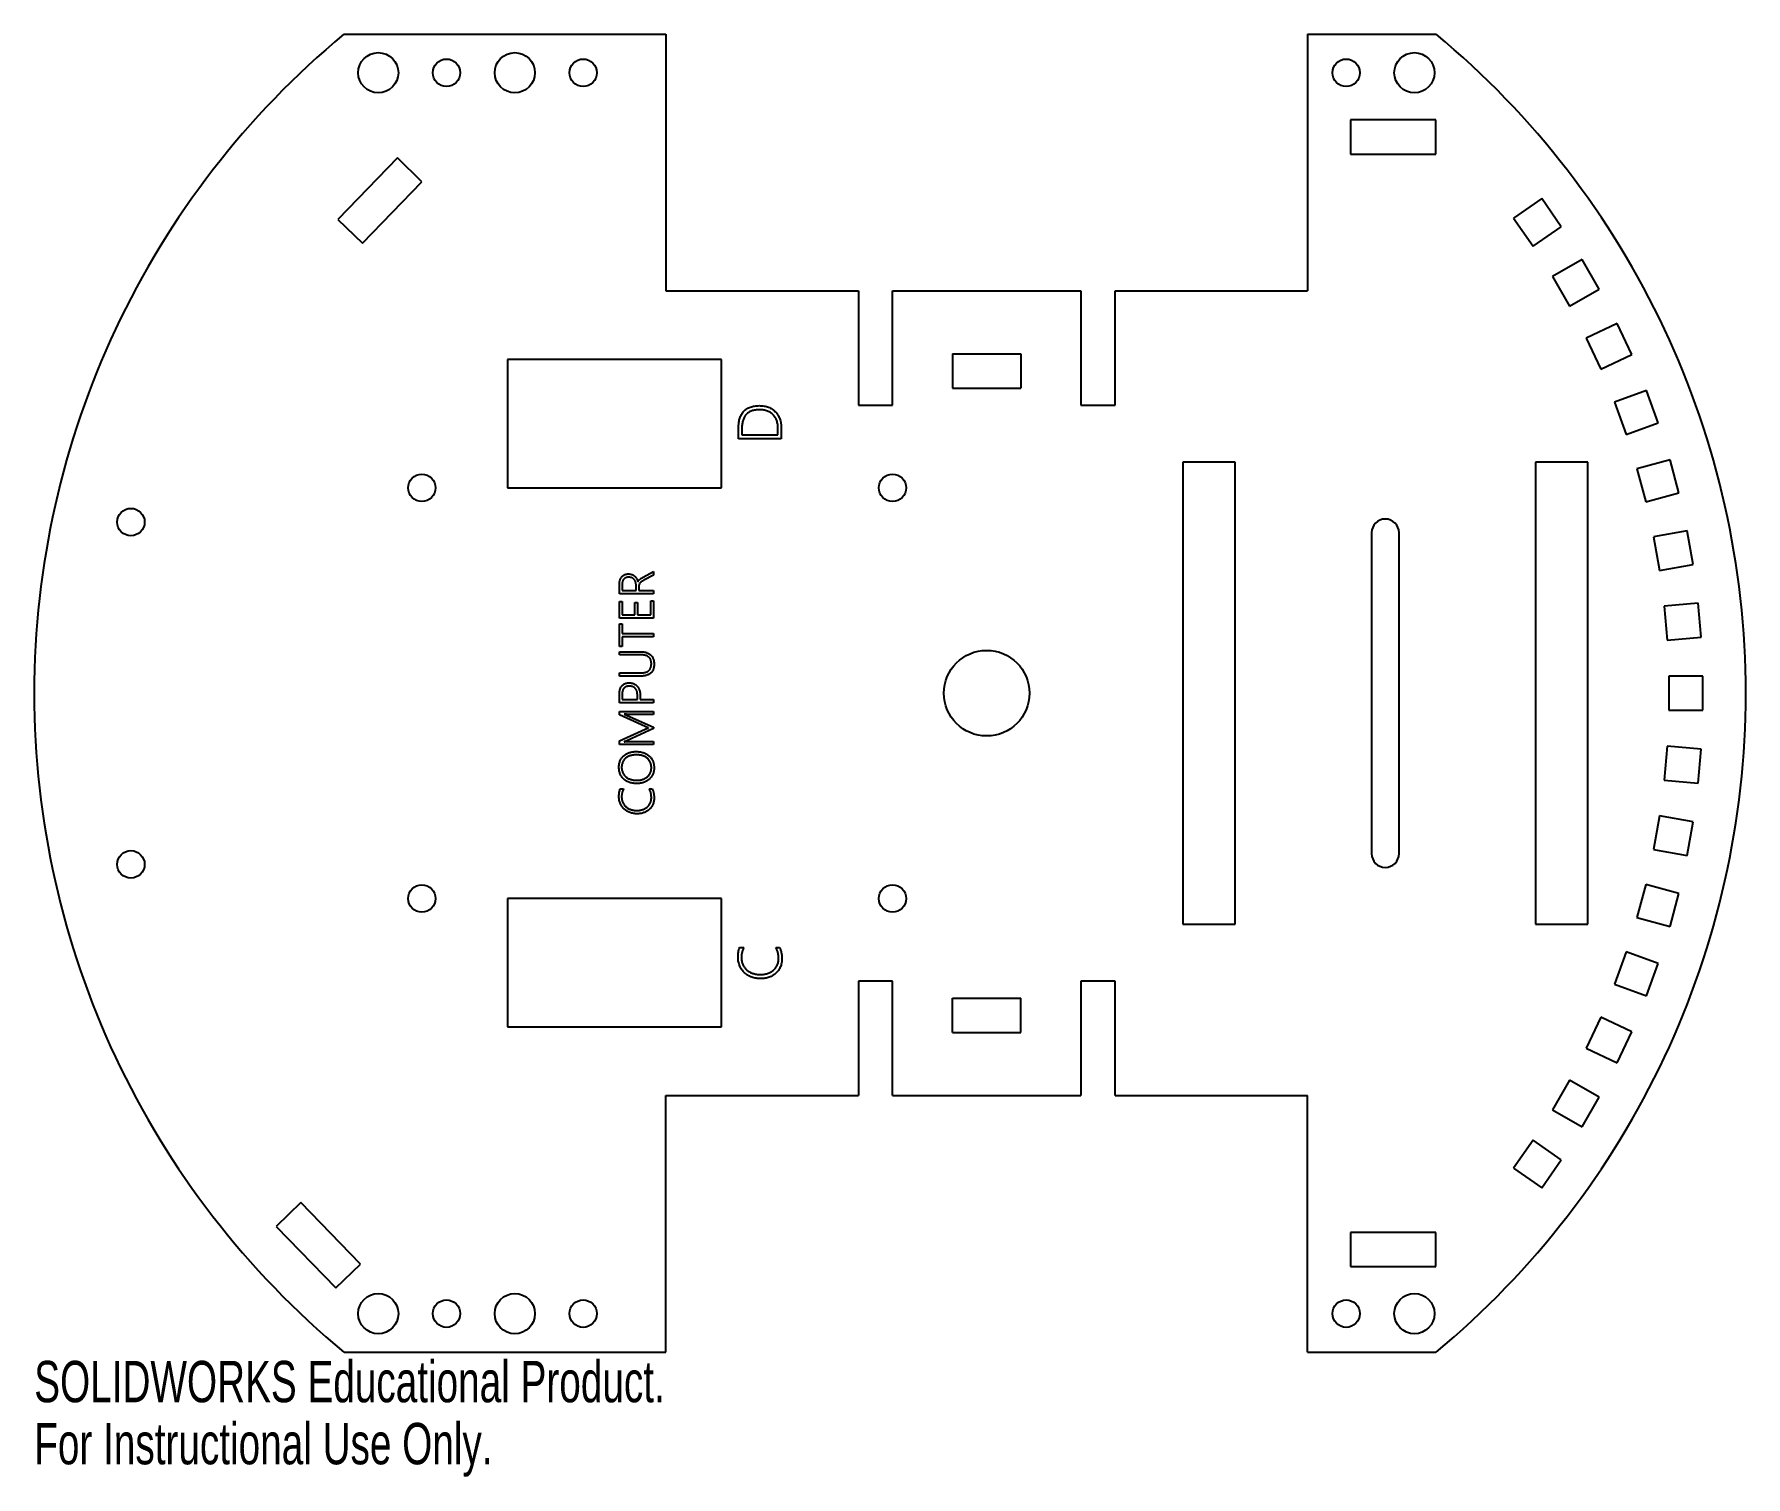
# Model space of a CAD drawing. Header units: millimetres. Extents: x -100 to 100, y -92 to 77.
import ezdxf

# ---------------------------------------------------------------- set-up
doc = ezdxf.new("R2010")
doc.units = ezdxf.units.MM
doc.styles.add('SLDTEXTSTYLE0', font='TXT', dxfattribs={"width": 0.7})

msp = doc.modelspace()

# ---------------------------------------------------------------- linework, layer by layer
at = {"color": 7, "linetype": 'Continuous', "lineweight": 25}
for p, q in [((-63.8, 77), (-26.2, 77)), ((-26.2, 77), (-26.2, 47)), ((48.8, 77), (48.8, 47)), ((48.8, 77), (63.8, 77)), ((63.8, 67), (53.8, 67)), ((53.8, 67), (53.8, 63)), ((63.8, 63), (63.8, 67)), ((-57.56, 62.54), (-64.51, 55.35)), ((-54.69, 59.76), (-57.56, 62.54)), ((53.8, 63), (63.8, 63)), ((-61.63, 52.57), (-54.69, 59.76)), ((76.15, 57.79), (72.87, 55.49)), ((78.44, 54.51), (76.15, 57.79)), ((-64.51, 55.35), (-61.63, 52.57)), ((72.87, 55.49), (75.17, 52.22)), ((75.17, 52.22), (78.44, 54.51)), ((80.88, 50.68), (77.42, 48.68)), ((82.88, 47.22), (80.88, 50.68)), ((77.42, 48.68), (79.42, 45.22)), ((-26.2, 47), (-3.7, 47)), ((-3.7, 47), (-3.7, 33.64)), ((0.3, 33.64), (0.3, 47)), ((0.3, 47), (22.3, 47)), ((22.3, 47), (22.3, 33.64)), ((26.3, 33.64), (26.3, 47)), ((26.3, 47), (48.8, 47)), ((79.42, 45.22), (82.88, 47.22)), ((84.98, 43.19), (81.36, 41.49)), ((86.67, 39.56), (84.98, 43.19)), ((81.36, 41.49), (83.05, 37.87)), ((-19.7, 39), (-44.7, 39)), ((-44.7, 39), (-44.7, 24)), ((-19.7, 24), (-19.7, 39)), ((7.3, 39.65), (15.3, 39.65)), ((7.3, 39.65), (7.3, 35.65)), ((15.3, 39.65), (15.3, 35.65)), ((83.05, 37.87), (86.67, 39.56)), ((7.3, 35.65), (15.3, 35.65)), ((88.41, 35.36), (84.65, 33.99)), ((89.78, 31.6), (88.41, 35.36)), ((-3.7, 33.64), (0.3, 33.64)), ((22.3, 33.64), (26.3, 33.64)), ((84.65, 33.99), (86.02, 30.23)), ((-17.7, 29.71), (-17.7, 31.02)), ((-17.3, 30.99), (-17.3, 30.17)), ((-17.3, 30.17), (-13.09, 30.17)), ((-13.09, 30.17), (-13.09, 30.94)), ((-12.7, 30.96), (-12.7, 29.71)), ((86.02, 30.23), (89.78, 31.6)), ((-12.7, 29.71), (-17.7, 29.71)), ((40.33, 27), (34.23, 27)), ((34.23, 27), (34.23, -27)), ((40.33, -27), (40.33, 27)), ((81.53, 27), (75.43, 27)), ((75.43, 27), (75.43, -27)), ((81.53, -27), (81.53, 27)), ((91.15, 27.27), (87.28, 26.23)), ((87.28, 26.23), (88.32, 22.37)), ((92.18, 23.41), (91.15, 27.27)), ((-44.7, 24), (-19.7, 24)), ((88.32, 22.37), (92.18, 23.41)), ((56.28, 18.75), (56.28, -18.75)), ((59.48, -18.75), (59.48, 18.75)), ((93.17, 18.97), (89.23, 18.27)), ((89.23, 18.27), (89.92, 14.34)), ((93.86, 15.03), (93.17, 18.97)), ((-28.85, 13.55), (-27.62, 14.22)), ((-27.62, 14.22), (-27.62, 13.79)), ((89.92, 14.34), (93.86, 15.03)), ((-31.62, 11.62), (-31.62, 12.77)), ((-31.3, 12.68), (-31.3, 11.99)), ((-29.67, 11.99), (-29.67, 12.65)), ((-29.47, 13.03), (-29.46, 13.03)), ((-29.36, 12.43), (-29.36, 11.99)), ((-27.62, 13.79), (-28.76, 13.19)), ((-27.62, 11.62), (-31.62, 11.62)), ((-31.62, 10.72), (-31.3, 10.72)), ((-31.62, 8.78), (-31.62, 10.72)), ((-31.3, 11.99), (-29.67, 11.99)), ((-31.3, 10.72), (-31.3, 9.15)), ((-29.83, 10.6), (-29.51, 10.6)), ((-29.83, 9.15), (-29.83, 10.6)), ((-29.51, 10.6), (-29.51, 9.15)), ((-29.36, 11.99), (-27.62, 11.99)), ((-27.94, 9.15), (-27.94, 10.81)), ((-27.94, 10.81), (-27.62, 10.81)), ((-27.62, 11.99), (-27.62, 11.62)), ((-27.62, 10.81), (-27.62, 8.78)), ((94.45, 10.52), (90.47, 10.18)), ((90.47, 10.18), (90.82, 6.19)), ((94.8, 6.54), (94.45, 10.52)), ((-27.62, 8.78), (-31.62, 8.78)), ((-31.62, 5.45), (-31.62, 8.12)), ((-31.62, 8.12), (-31.3, 8.12)), ((-31.3, 9.15), (-29.83, 9.15)), ((-31.3, 8.12), (-31.3, 6.97)), ((-29.51, 9.15), (-27.94, 9.15)), ((-31.3, 6.97), (-27.62, 6.97)), ((-31.3, 6.6), (-31.3, 5.45)), ((-27.62, 6.6), (-31.3, 6.6)), ((-27.62, 6.97), (-27.62, 6.6)), ((90.82, 6.19), (94.8, 6.54)), ((-31.3, 5.45), (-31.62, 5.45)), ((-31.62, 4.85), (-29.24, 4.85)), ((-31.62, 4.49), (-31.62, 4.85)), ((-29.16, 4.49), (-31.62, 4.49)), ((-31.62, 2.36), (-29.2, 2.36)), ((-31.62, 1.99), (-31.62, 2.36)), ((-29.18, 1.99), (-31.62, 1.99)), ((95, 2), (91, 2)), ((91, 2), (91, -2)), ((95, -2), (95, 2)), ((-31.62, -1.12), (-31.62, -0.09)), ((-27.62, -1.12), (-31.62, -1.12)), ((-31.3, -0.15), (-31.3, -0.75)), ((-31.3, -0.75), (-29.51, -0.75)), ((-29.51, -0.75), (-29.51, -0.22)), ((-29.2, -0.2), (-29.2, -0.75)), ((-29.2, -0.75), (-27.62, -0.75)), ((-27.62, -0.75), (-27.62, -1.12)), ((91, -2), (95, -2)), ((-31.62, -2.54), (-31.62, -2.12)), ((-31.62, -2.12), (-27.62, -2.12)), ((-28.61, -3.9), (-31.62, -2.54)), ((-31.07, -2.45), (-31.07, -2.47)), ((-30.7, -2.6), (-27.62, -3.98)), ((-27.62, -2.49), (-30.38, -2.49)), ((-27.62, -2.12), (-27.62, -2.49)), ((-27.62, -3.98), (-27.62, -4.14)), ((-31.62, -5.57), (-28.61, -4.22)), ((-31.62, -6.01), (-31.62, -5.57)), ((-31.07, -5.66), (-31.07, -5.67)), ((-27.62, -4.14), (-30.68, -5.53)), ((-30.41, -5.65), (-27.62, -5.65)), ((-28.21, -4.07), (-28.21, -4.05)), ((-27.62, -5.65), (-27.62, -6.01)), ((-27.62, -6.01), (-31.62, -6.01)), ((90.82, -6.19), (90.47, -10.18)), ((94.8, -6.54), (90.82, -6.19)), ((94.45, -10.52), (94.8, -6.54)), ((-31.52, -11.18), (-31.13, -11.18)), ((-28.14, -11.18), (-27.78, -11.18)), ((90.47, -10.18), (94.45, -10.52)), ((89.92, -14.34), (89.23, -18.27)), ((93.86, -15.03), (89.92, -14.34)), ((93.17, -18.97), (93.86, -15.03)), ((89.23, -18.27), (93.17, -18.97)), ((-19.7, -24), (-44.7, -24)), ((-44.7, -24), (-44.7, -39)), ((-19.7, -39), (-19.7, -24)), ((88.32, -22.37), (87.28, -26.23)), ((92.18, -23.41), (88.32, -22.37)), ((91.15, -27.27), (92.18, -23.41)), ((34.23, -27), (40.33, -27)), ((75.43, -27), (81.53, -27)), ((87.28, -26.23), (91.15, -27.27)), ((-17.57, -29.71), (-17.08, -29.71)), ((-13.35, -29.71), (-12.9, -29.71)), ((86.02, -30.23), (84.65, -33.99)), ((89.78, -31.6), (86.02, -30.23)), ((88.41, -35.36), (89.78, -31.6)), ((0.3, -33.64), (-3.7, -33.64)), ((-3.7, -33.64), (-3.7, -47)), ((0.3, -47), (0.3, -33.64)), ((26.3, -33.64), (22.3, -33.64)), ((22.3, -33.64), (22.3, -47)), ((26.3, -47), (26.3, -33.64)), ((84.65, -33.99), (88.41, -35.36)), ((7.3, -35.65), (15.3, -35.65)), ((7.3, -39.65), (7.3, -35.65)), ((15.3, -39.65), (15.3, -35.65)), ((83.05, -37.87), (81.36, -41.49)), ((86.67, -39.56), (83.05, -37.87)), ((-44.7, -39), (-19.7, -39)), ((7.3, -39.65), (15.3, -39.65)), ((84.98, -43.19), (86.67, -39.56)), ((81.36, -41.49), (84.98, -43.19)), ((79.42, -45.22), (77.42, -48.68)), ((82.88, -47.22), (79.42, -45.22)), ((-26.2, -47), (-3.7, -47)), ((-26.2, -77), (-26.2, -47)), ((0.3, -47), (22.3, -47)), ((26.3, -47), (48.8, -47)), ((48.8, -77), (48.8, -47)), ((80.88, -50.68), (82.88, -47.22)), ((77.42, -48.68), (80.88, -50.68)), ((75.17, -52.22), (72.87, -55.49)), ((78.44, -54.51), (75.17, -52.22)), ((72.87, -55.49), (76.15, -57.79)), ((76.15, -57.79), (78.44, -54.51)), ((-68.84, -59.53), (-71.72, -62.3)), ((-61.89, -66.72), (-68.84, -59.53)), ((-71.72, -62.3), (-64.77, -69.5)), ((63.8, -63), (53.8, -63)), ((53.8, -63), (53.8, -67)), ((63.8, -67), (63.8, -63)), ((-64.77, -69.5), (-61.89, -66.72)), ((53.8, -67), (63.8, -67)), ((-63.8, -77), (-26.2, -77)), ((48.8, -77), (63.8, -77))]:
    msp.add_line(p, q, dxfattribs=at)
for centre, radius in [((-59.8, 72.5), 2.35), ((-51.82, 72.5), 1.6), ((-43.84, 72.5), 2.35), ((-35.86, 72.5), 1.6), ((53.3, 72.5), 1.6), ((61.28, 72.5), 2.35), ((-54.7, 24), 1.6), ((0.3, 24), 1.6), ((-88.7, 20), 1.6), ((11.3, 0), 5), ((-88.7, -20), 1.6), ((-54.7, -24), 1.6), ((0.3, -24), 1.6), ((-59.8, -72.5), 2.35), ((-51.82, -72.5), 1.6), ((-43.84, -72.5), 2.35), ((-35.86, -72.5), 1.6), ((53.3, -72.5), 1.6), ((61.28, -72.5), 2.35)]:
    msp.add_circle(centre, radius, dxfattribs=at)
for centre, radius, start, end in [((0, 0), 100, 129.6461, 230.3539), ((0, 0), 100, 309.6461, 50.3539), ((57.88, 18.75), 1.6, 0, 180), ((57.88, -18.75), 1.6, 180, 0)]:
    msp.add_arc(centre, radius, start, end, dxfattribs=at)
for points, knots in [([(-17.7, 31.02), (-17.69, 31.12), (-17.69, 31.32), (-17.66, 31.61), (-17.61, 31.88), (-17.55, 32.14), (-17.46, 32.37), (-17.36, 32.58), (-17.23, 32.78), (-17.08, 32.95), (-16.92, 33.1), (-16.74, 33.24), (-16.54, 33.35), (-16.32, 33.44), (-16.08, 33.51), (-15.82, 33.56), (-15.55, 33.59), (-15.36, 33.6), (-15.26, 33.6)], [0, 0, 0, 0, 0.076218, 0.147944, 0.215564, 0.279541, 0.340328, 0.398508, 0.455021, 0.510371, 0.565523, 0.620753, 0.677295, 0.735489, 0.796339, 0.860322, 0.928074, 1, 1, 1, 1]), ([(-15.25, 33.11), (-15.33, 33.11), (-15.49, 33.11), (-15.73, 33.09), (-15.94, 33.04), (-16.15, 32.99), (-16.33, 32.91), (-16.5, 32.82), (-16.65, 32.71), (-16.79, 32.59), (-16.91, 32.44), (-17.02, 32.28), (-17.1, 32.11), (-17.18, 31.92), (-17.23, 31.71), (-17.27, 31.48), (-17.3, 31.24), (-17.3, 31.07), (-17.3, 30.99)], [0, 0, 0, 0, 0.073434, 0.142362, 0.207253, 0.268784, 0.327412, 0.384002, 0.439037, 0.493345, 0.548215, 0.603816, 0.661596, 0.721869, 0.785362, 0.852528, 0.923838, 1, 1, 1, 1]), ([(-15.26, 33.6), (-15.17, 33.6), (-14.98, 33.59), (-14.71, 33.56), (-14.45, 33.5), (-14.21, 33.42), (-13.98, 33.32), (-13.77, 33.2), (-13.57, 33.06), (-13.4, 32.9), (-13.24, 32.71), (-13.09, 32.51), (-12.97, 32.3), (-12.87, 32.06), (-12.79, 31.81), (-12.74, 31.54), (-12.7, 31.25), (-12.7, 31.06), (-12.7, 30.96)], [0, 0, 0, 0, 0.068007, 0.133505, 0.19657, 0.258146, 0.31811, 0.376773, 0.4344, 0.491945, 0.549896, 0.608238, 0.668071, 0.729622, 0.793391, 0.859111, 0.928042, 1, 1, 1, 1]), ([(-13.09, 30.94), (-13.09, 31.02), (-13.1, 31.18), (-13.12, 31.42), (-13.17, 31.64), (-13.23, 31.85), (-13.31, 32.05), (-13.4, 32.23), (-13.52, 32.39), (-13.64, 32.54), (-13.79, 32.67), (-13.95, 32.79), (-14.13, 32.89), (-14.33, 32.97), (-14.54, 33.04), (-14.76, 33.08), (-15, 33.11), (-15.17, 33.11), (-15.25, 33.11)], [0, 0, 0, 0, 0.0716305, 0.1397814, 0.2050047, 0.2673604, 0.327478, 0.3854574, 0.4424107, 0.4985817, 0.5548768, 0.6114472, 0.6697289, 0.7299142, 0.7925262, 0.8580971, 0.927192, 1, 1, 1, 1]), ([(-31.62, 12.77), (-31.62, 12.81), (-31.62, 12.88), (-31.6, 12.99), (-31.58, 13.1), (-31.55, 13.2), (-31.52, 13.3), (-31.47, 13.4), (-31.42, 13.49), (-31.35, 13.58), (-31.29, 13.66), (-31.21, 13.72), (-31.12, 13.79), (-31.02, 13.84), (-30.92, 13.88), (-30.81, 13.91), (-30.69, 13.93), (-30.6, 13.94), (-30.56, 13.94)], [0, 0, 0, 0, 0.0628, 0.125535, 0.187076, 0.249335, 0.310817, 0.371116, 0.430512, 0.489742, 0.549002, 0.608301, 0.668286, 0.730099, 0.793644, 0.859164, 0.927872, 1, 1, 1, 1]), ([(-30.53, 13.55), (-30.56, 13.55), (-30.62, 13.55), (-30.7, 13.54), (-30.78, 13.52), (-30.85, 13.5), (-30.92, 13.46), (-30.99, 13.43), (-31.05, 13.38), (-31.1, 13.33), (-31.15, 13.27), (-31.19, 13.2), (-31.23, 13.13), (-31.25, 13.05), (-31.28, 12.97), (-31.29, 12.88), (-31.3, 12.78), (-31.3, 12.72), (-31.3, 12.68)], [0, 0, 0, 0, 0.066731, 0.129578, 0.190213, 0.248747, 0.305638, 0.361859, 0.418325, 0.475175, 0.533188, 0.591455, 0.651379, 0.713891, 0.779811, 0.849381, 0.92268, 1, 1, 1, 1]), ([(-30.56, 13.94), (-30.53, 13.94), (-30.46, 13.93), (-30.36, 13.92), (-30.26, 13.9), (-30.17, 13.87), (-30.08, 13.84), (-30, 13.8), (-29.92, 13.75), (-29.85, 13.69), (-29.78, 13.63), (-29.72, 13.56), (-29.66, 13.49), (-29.61, 13.4), (-29.57, 13.32), (-29.53, 13.23), (-29.49, 13.13), (-29.48, 13.06), (-29.47, 13.03)], [0, 0, 0, 0, 0.067565, 0.132846, 0.195927, 0.25815, 0.318959, 0.379107, 0.437942, 0.497062, 0.555745, 0.615213, 0.675603, 0.73725, 0.800262, 0.865039, 0.931273, 1, 1, 1, 1]), ([(-29.67, 12.65), (-29.67, 12.68), (-29.68, 12.75), (-29.69, 12.84), (-29.71, 12.93), (-29.73, 13.02), (-29.76, 13.1), (-29.81, 13.17), (-29.85, 13.24), (-29.91, 13.3), (-29.96, 13.36), (-30.03, 13.41), (-30.1, 13.45), (-30.18, 13.49), (-30.26, 13.52), (-30.35, 13.54), (-30.44, 13.55), (-30.5, 13.55), (-30.53, 13.55)], [0, 0, 0, 0, 0.0698925, 0.1372229, 0.2021449, 0.2659972, 0.3281109, 0.3882444, 0.4469991, 0.5052388, 0.5633542, 0.621101, 0.6797736, 0.7401471, 0.8017654, 0.86497, 0.93128, 1, 1, 1, 1]), ([(-29.46, 13.03), (-29.45, 13.05), (-29.42, 13.1), (-29.37, 13.17), (-29.31, 13.24), (-29.24, 13.3), (-29.16, 13.37), (-29.07, 13.43), (-28.97, 13.49), (-28.89, 13.53), (-28.85, 13.55)], [0, 0, 0, 0, 0.104481, 0.207659, 0.314908, 0.429165, 0.553513, 0.687275, 0.836192, 1, 1, 1, 1]), ([(-28.76, 13.19), (-28.79, 13.18), (-28.84, 13.15), (-28.92, 13.1), (-28.99, 13.06), (-29.07, 13.01), (-29.15, 12.94), (-29.23, 12.85), (-29.29, 12.76), (-29.33, 12.66), (-29.35, 12.55), (-29.36, 12.47), (-29.36, 12.43)], [0, 0, 0, 0, 0.090306, 0.174238, 0.252426, 0.324395, 0.453484, 0.568546, 0.674739, 0.777494, 0.88366, 1, 1, 1, 1]), ([(-29.24, 4.85), (-29.17, 4.85), (-29.04, 4.85), (-28.85, 4.83), (-28.67, 4.81), (-28.51, 4.77), (-28.36, 4.71), (-28.22, 4.65), (-28.1, 4.58), (-27.98, 4.49), (-27.89, 4.39), (-27.8, 4.28), (-27.73, 4.16), (-27.67, 4.03), (-27.62, 3.89), (-27.59, 3.73), (-27.57, 3.56), (-27.57, 3.45), (-27.57, 3.39)], [0, 0, 0, 0, 0.079506, 0.15412, 0.224174, 0.289993, 0.35252, 0.411637, 0.468427, 0.523482, 0.577623, 0.631913, 0.68682, 0.743371, 0.802423, 0.864452, 0.93017, 1, 1, 1, 1]), ([(-27.88, 3.44), (-27.88, 3.48), (-27.89, 3.57), (-27.9, 3.68), (-27.93, 3.8), (-27.96, 3.9), (-28, 3.99), (-28.06, 4.08), (-28.13, 4.16), (-28.2, 4.23), (-28.29, 4.29), (-28.38, 4.34), (-28.49, 4.39), (-28.6, 4.42), (-28.73, 4.45), (-28.86, 4.47), (-29.01, 4.48), (-29.11, 4.48), (-29.16, 4.49)], [0, 0, 0, 0, 0.067278, 0.130196, 0.190141, 0.247434, 0.302501, 0.356507, 0.409829, 0.464189, 0.519554, 0.57722, 0.637464, 0.701244, 0.769238, 0.841226, 0.917901, 1, 1, 1, 1]), ([(-29.2, 2.36), (-29.14, 2.36), (-29.04, 2.36), (-28.89, 2.38), (-28.75, 2.4), (-28.62, 2.43), (-28.5, 2.46), (-28.4, 2.51), (-28.3, 2.56), (-28.21, 2.62), (-28.13, 2.69), (-28.07, 2.77), (-28.01, 2.86), (-27.96, 2.96), (-27.93, 3.07), (-27.9, 3.19), (-27.89, 3.31), (-27.88, 3.4), (-27.88, 3.44)], [0, 0, 0, 0, 0.0818643, 0.1584793, 0.2305463, 0.2979894, 0.361229, 0.4211631, 0.4779928, 0.5327688, 0.5862029, 0.6391889, 0.6932521, 0.7487318, 0.8060929, 0.8669931, 0.9311933, 1, 1, 1, 1]), ([(-27.57, 3.39), (-27.57, 3.33), (-27.57, 3.22), (-27.59, 3.06), (-27.62, 2.92), (-27.66, 2.78), (-27.72, 2.65), (-27.79, 2.54), (-27.87, 2.43), (-27.97, 2.34), (-28.08, 2.26), (-28.2, 2.19), (-28.33, 2.13), (-28.47, 2.08), (-28.63, 2.04), (-28.8, 2.01), (-28.99, 2), (-29.11, 1.99), (-29.18, 1.99)], [0, 0, 0, 0, 0.069478, 0.134649, 0.196319, 0.255047, 0.311305, 0.366329, 0.420333, 0.474434, 0.529709, 0.586525, 0.646102, 0.708451, 0.774662, 0.845306, 0.920092, 1, 1, 1, 1]), ([(-31.62, -0.09), (-31.62, -0.04), (-31.62, 0.06), (-31.6, 0.2), (-31.58, 0.34), (-31.55, 0.46), (-31.5, 0.58), (-31.45, 0.69), (-31.39, 0.79), (-31.32, 0.88), (-31.24, 0.95), (-31.16, 1.02), (-31.06, 1.08), (-30.96, 1.13), (-30.85, 1.17), (-30.73, 1.19), (-30.6, 1.21), (-30.52, 1.21), (-30.47, 1.21)], [0, 0, 0, 0, 0.077251, 0.150258, 0.219356, 0.285061, 0.347782, 0.408074, 0.465984, 0.522758, 0.578535, 0.634068, 0.690475, 0.747608, 0.806737, 0.868394, 0.932325, 1, 1, 1, 1]), ([(-30.45, 0.83), (-30.48, 0.83), (-30.55, 0.82), (-30.65, 0.81), (-30.74, 0.79), (-30.82, 0.77), (-30.9, 0.73), (-30.97, 0.69), (-31.03, 0.64), (-31.09, 0.58), (-31.14, 0.52), (-31.19, 0.44), (-31.22, 0.36), (-31.25, 0.27), (-31.28, 0.18), (-31.29, 0.07), (-31.3, -0.04), (-31.3, -0.11), (-31.3, -0.15)], [0, 0, 0, 0, 0.069428, 0.134853, 0.196727, 0.255752, 0.312438, 0.367488, 0.421574, 0.475301, 0.530691, 0.587251, 0.646625, 0.709481, 0.775183, 0.845513, 0.920135, 1, 1, 1, 1]), ([(-30.47, 1.21), (-30.43, 1.21), (-30.34, 1.21), (-30.21, 1.19), (-30.08, 1.16), (-29.96, 1.12), (-29.85, 1.06), (-29.74, 1), (-29.65, 0.92), (-29.56, 0.84), (-29.48, 0.74), (-29.41, 0.64), (-29.34, 0.52), (-29.29, 0.39), (-29.25, 0.26), (-29.22, 0.11), (-29.2, -0.04), (-29.2, -0.14), (-29.2, -0.2)], [0, 0, 0, 0, 0.063548, 0.124932, 0.185129, 0.244404, 0.302753, 0.360632, 0.417668, 0.475361, 0.533794, 0.593453, 0.654567, 0.718384, 0.784471, 0.852844, 0.924532, 1, 1, 1, 1]), ([(-29.51, -0.22), (-29.52, -0.18), (-29.52, -0.1), (-29.53, 0.02), (-29.55, 0.13), (-29.57, 0.23), (-29.61, 0.33), (-29.65, 0.41), (-29.7, 0.49), (-29.76, 0.56), (-29.82, 0.62), (-29.89, 0.68), (-29.97, 0.72), (-30.05, 0.76), (-30.14, 0.79), (-30.24, 0.81), (-30.34, 0.82), (-30.41, 0.83), (-30.45, 0.83)], [0, 0, 0, 0, 0.077843, 0.151312, 0.220945, 0.286428, 0.349024, 0.40848, 0.466649, 0.523458, 0.579568, 0.635015, 0.690684, 0.747866, 0.806851, 0.868101, 0.932455, 1, 1, 1, 1]), ([(-30.38, -2.49), (-30.4, -2.49), (-30.44, -2.49), (-30.51, -2.49), (-30.58, -2.48), (-30.66, -2.48), (-30.75, -2.47), (-30.85, -2.47), (-30.95, -2.46), (-31.03, -2.46), (-31.07, -2.45)], [0, 0, 0, 0, 0.082934, 0.179109, 0.286131, 0.405207, 0.536403, 0.678466, 0.833798, 1, 1, 1, 1]), ([(-31.07, -2.47), (-31.03, -2.48), (-30.95, -2.5), (-30.85, -2.54), (-30.77, -2.56), (-30.72, -2.59), (-30.7, -2.6)], [0, 0, 0, 0, 0.315804, 0.586384, 0.814494, 1, 1, 1, 1]), ([(-28.21, -4.05), (-28.24, -4.04), (-28.31, -4.01), (-28.41, -3.98), (-28.51, -3.94), (-28.58, -3.92), (-28.61, -3.9)], [0, 0, 0, 0, 0.264006, 0.503116, 0.741207, 1, 1, 1, 1]), ([(-30.68, -5.53), (-30.7, -5.54), (-30.76, -5.57), (-30.85, -5.6), (-30.96, -5.63), (-31.03, -5.65), (-31.07, -5.66)], [0, 0, 0, 0, 0.199361, 0.433049, 0.698999, 1, 1, 1, 1]), ([(-31.07, -5.67), (-31.03, -5.67), (-30.93, -5.66), (-30.77, -5.65), (-30.6, -5.65), (-30.48, -5.65), (-30.41, -5.65)], [0, 0, 0, 0, 0.208797, 0.444751, 0.708064, 1, 1, 1, 1]), ([(-28.61, -4.22), (-28.58, -4.21), (-28.52, -4.18), (-28.42, -4.14), (-28.32, -4.1), (-28.25, -4.08), (-28.21, -4.07)], [0, 0, 0, 0, 0.241978, 0.485967, 0.737379, 1, 1, 1, 1]), ([(-31.67, -8.64), (-31.67, -8.57), (-31.67, -8.43), (-31.64, -8.24), (-31.59, -8.05), (-31.53, -7.88), (-31.44, -7.72), (-31.35, -7.57), (-31.23, -7.43), (-31.11, -7.3), (-30.96, -7.19), (-30.81, -7.09), (-30.65, -7.01), (-30.47, -6.94), (-30.28, -6.89), (-30.09, -6.85), (-29.89, -6.82), (-29.75, -6.82), (-29.68, -6.82)], [0, 0, 0, 0, 0.067851, 0.132809, 0.195218, 0.256404, 0.31643, 0.375242, 0.433429, 0.491909, 0.550769, 0.610412, 0.670922, 0.733608, 0.797782, 0.863402, 0.930534, 1, 1, 1, 1]), ([(-29.62, -7.2), (-29.68, -7.2), (-29.79, -7.21), (-29.96, -7.22), (-30.13, -7.25), (-30.29, -7.29), (-30.44, -7.33), (-30.59, -7.39), (-30.72, -7.47), (-30.84, -7.55), (-30.96, -7.64), (-31.06, -7.75), (-31.15, -7.88), (-31.22, -8.01), (-31.28, -8.16), (-31.33, -8.32), (-31.35, -8.49), (-31.36, -8.61), (-31.36, -8.67)], [0, 0, 0, 0, 0.067758, 0.13388, 0.198905, 0.262842, 0.325184, 0.385468, 0.444215, 0.502168, 0.559276, 0.616485, 0.674315, 0.733834, 0.795004, 0.859255, 0.927073, 1, 1, 1, 1]), ([(-29.68, -6.82), (-29.6, -6.82), (-29.46, -6.82), (-29.24, -6.85), (-29.04, -6.88), (-28.84, -6.94), (-28.65, -7.01), (-28.48, -7.09), (-28.32, -7.19), (-28.17, -7.3), (-28.03, -7.43), (-27.92, -7.57), (-27.81, -7.73), (-27.74, -7.87), (-27.69, -7.99), (-27.66, -8.08), (-27.63, -8.17), (-27.61, -8.27), (-27.59, -8.38), (-27.58, -8.48), (-27.57, -8.59), (-27.57, -8.67), (-27.57, -8.7)], [0, 0, 0, 0, 0.069628, 0.136799, 0.202363, 0.266268, 0.328652, 0.388944, 0.448177, 0.506274, 0.56407, 0.621689, 0.679877, 0.739477, 0.76997, 0.80078, 0.832183, 0.863885, 0.896851, 0.930324, 0.964681, 1, 1, 1, 1]), ([(-27.88, -8.71), (-27.88, -8.65), (-27.89, -8.53), (-27.91, -8.36), (-27.95, -8.2), (-28.01, -8.05), (-28.08, -7.92), (-28.17, -7.79), (-28.26, -7.68), (-28.37, -7.58), (-28.5, -7.49), (-28.63, -7.41), (-28.77, -7.35), (-28.93, -7.3), (-29.09, -7.25), (-29.26, -7.22), (-29.44, -7.21), (-29.56, -7.2), (-29.62, -7.2)], [0, 0, 0, 0, 0.069696, 0.135264, 0.197974, 0.258506, 0.317258, 0.374927, 0.431463, 0.48858, 0.546307, 0.605035, 0.665511, 0.728165, 0.792871, 0.859731, 0.928443, 1, 1, 1, 1]), ([(-29.58, -10.56), (-29.65, -10.56), (-29.8, -10.56), (-30.02, -10.53), (-30.23, -10.49), (-30.43, -10.44), (-30.61, -10.37), (-30.79, -10.28), (-30.95, -10.18), (-31.09, -10.06), (-31.22, -9.93), (-31.34, -9.78), (-31.44, -9.62), (-31.52, -9.45), (-31.59, -9.27), (-31.64, -9.07), (-31.67, -8.86), (-31.67, -8.71), (-31.67, -8.64)], [0, 0, 0, 0, 0.0709437, 0.1389203, 0.2048783, 0.2690401, 0.3310222, 0.391002, 0.4495787, 0.5072988, 0.5646704, 0.6222308, 0.6803173, 0.7399537, 0.8012471, 0.8646917, 0.9305702, 1, 1, 1, 1]), ([(-31.36, -8.67), (-31.36, -8.73), (-31.35, -8.85), (-31.33, -9.01), (-31.28, -9.17), (-31.22, -9.31), (-31.15, -9.45), (-31.06, -9.57), (-30.96, -9.69), (-30.85, -9.79), (-30.72, -9.88), (-30.59, -9.96), (-30.44, -10.02), (-30.29, -10.08), (-30.13, -10.12), (-29.96, -10.15), (-29.79, -10.17), (-29.67, -10.17), (-29.61, -10.18)], [0, 0, 0, 0, 0.0679367, 0.1327176, 0.1949348, 0.2556265, 0.3152456, 0.3736759, 0.4318976, 0.4903063, 0.5493679, 0.6096234, 0.6707582, 0.7340305, 0.7990116, 0.8644827, 0.9314567, 1, 1, 1, 1]), ([(-29.61, -10.18), (-29.56, -10.18), (-29.44, -10.17), (-29.28, -10.16), (-29.12, -10.13), (-28.96, -10.09), (-28.81, -10.04), (-28.67, -9.98), (-28.53, -9.9), (-28.41, -9.82), (-28.29, -9.72), (-28.19, -9.61), (-28.1, -9.49), (-28.02, -9.36), (-27.96, -9.21), (-27.91, -9.05), (-27.89, -8.88), (-27.88, -8.77), (-27.88, -8.71)], [0, 0, 0, 0, 0.066081, 0.131134, 0.195231, 0.258922, 0.321483, 0.382663, 0.442219, 0.501296, 0.5598, 0.618155, 0.676929, 0.736999, 0.79877, 0.862812, 0.929347, 1, 1, 1, 1]), ([(-27.57, -8.7), (-27.57, -8.77), (-27.57, -8.91), (-27.6, -9.11), (-27.65, -9.3), (-27.72, -9.48), (-27.81, -9.65), (-27.91, -9.8), (-28.02, -9.94), (-28.15, -10.07), (-28.29, -10.18), (-28.45, -10.28), (-28.61, -10.36), (-28.79, -10.44), (-28.98, -10.49), (-29.17, -10.53), (-29.37, -10.56), (-29.51, -10.56), (-29.58, -10.56)], [0, 0, 0, 0, 0.068418, 0.133951, 0.197397, 0.259414, 0.320068, 0.379313, 0.438166, 0.496916, 0.556017, 0.615567, 0.676221, 0.73863, 0.802217, 0.866554, 0.932408, 1, 1, 1, 1]), ([(-31.67, -12.08), (-31.67, -12), (-31.67, -11.84), (-31.64, -11.61), (-31.59, -11.38), (-31.54, -11.25), (-31.52, -11.18)], [0, 0, 0, 0, 0.266913, 0.521299, 0.765256, 1, 1, 1, 1]), ([(-31.13, -11.18), (-31.14, -11.21), (-31.18, -11.28), (-31.23, -11.39), (-31.27, -11.5), (-31.3, -11.62), (-31.33, -11.73), (-31.34, -11.85), (-31.36, -11.97), (-31.36, -12.05), (-31.36, -12.09)], [0, 0, 0, 0, 0.126757, 0.251797, 0.3759018, 0.499823, 0.6237322, 0.7479032, 0.8729252, 1, 1, 1, 1]), ([(-27.88, -12.19), (-27.88, -12.14), (-27.89, -12.05), (-27.9, -11.91), (-27.92, -11.78), (-27.95, -11.65), (-27.98, -11.52), (-28.03, -11.4), (-28.08, -11.29), (-28.12, -11.21), (-28.14, -11.18)], [0, 0, 0, 0, 0.1340564, 0.2646845, 0.3915005, 0.5160565, 0.6385883, 0.7601355, 0.8800614, 1, 1, 1, 1]), ([(-27.78, -11.18), (-27.77, -11.22), (-27.73, -11.29), (-27.69, -11.42), (-27.65, -11.54), (-27.62, -11.67), (-27.6, -11.8), (-27.58, -11.94), (-27.57, -12.08), (-27.57, -12.18), (-27.57, -12.23)], [0, 0, 0, 0, 0.117713, 0.237142, 0.357572, 0.480853, 0.605882, 0.733752, 0.865497, 1, 1, 1, 1]), ([(-29.54, -14.09), (-29.62, -14.09), (-29.76, -14.08), (-29.98, -14.06), (-30.19, -14.01), (-30.38, -13.95), (-30.57, -13.87), (-30.75, -13.78), (-30.91, -13.67), (-31.06, -13.55), (-31.2, -13.41), (-31.32, -13.26), (-31.42, -13.09), (-31.51, -12.92), (-31.59, -12.72), (-31.63, -12.52), (-31.67, -12.31), (-31.67, -12.16), (-31.67, -12.08)], [0, 0, 0, 0, 0.067736, 0.133402, 0.197707, 0.260901, 0.323048, 0.383488, 0.443, 0.50196, 0.560808, 0.61949, 0.678877, 0.739749, 0.801858, 0.865633, 0.931251, 1, 1, 1, 1]), ([(-31.36, -12.09), (-31.36, -12.15), (-31.35, -12.27), (-31.33, -12.45), (-31.28, -12.62), (-31.23, -12.78), (-31.15, -12.92), (-31.06, -13.05), (-30.96, -13.17), (-30.85, -13.28), (-30.73, -13.38), (-30.59, -13.46), (-30.44, -13.54), (-30.28, -13.6), (-30.12, -13.64), (-29.94, -13.68), (-29.76, -13.7), (-29.63, -13.7), (-29.57, -13.7)], [0, 0, 0, 0, 0.069223, 0.135111, 0.198304, 0.259543, 0.319232, 0.377447, 0.435197, 0.493121, 0.551488, 0.610326, 0.670961, 0.732982, 0.796937, 0.862432, 0.930194, 1, 1, 1, 1]), ([(-29.57, -13.7), (-29.51, -13.7), (-29.4, -13.7), (-29.23, -13.68), (-29.07, -13.65), (-28.92, -13.61), (-28.77, -13.55), (-28.63, -13.49), (-28.5, -13.41), (-28.38, -13.32), (-28.27, -13.22), (-28.17, -13.11), (-28.09, -12.98), (-28.01, -12.84), (-27.95, -12.7), (-27.91, -12.54), (-27.89, -12.37), (-27.88, -12.25), (-27.88, -12.19)], [0, 0, 0, 0, 0.067042, 0.132534, 0.196413, 0.259559, 0.321621, 0.381853, 0.440967, 0.49921, 0.557331, 0.615577, 0.674459, 0.73485, 0.797003, 0.861309, 0.928735, 1, 1, 1, 1]), ([(-27.57, -12.23), (-27.57, -12.3), (-27.57, -12.43), (-27.6, -12.63), (-27.65, -12.82), (-27.71, -13), (-27.79, -13.16), (-27.89, -13.31), (-28, -13.46), (-28.12, -13.58), (-28.26, -13.7), (-28.41, -13.8), (-28.58, -13.89), (-28.75, -13.96), (-28.94, -14.02), (-29.13, -14.06), (-29.34, -14.08), (-29.47, -14.09), (-29.54, -14.09)], [0, 0, 0, 0, 0.067813, 0.132705, 0.196074, 0.257899, 0.318376, 0.377543, 0.436181, 0.494589, 0.553443, 0.612583, 0.673203, 0.735511, 0.799113, 0.864227, 0.930849, 1, 1, 1, 1]), ([(-17.76, -30.85), (-17.76, -30.75), (-17.75, -30.54), (-17.72, -30.25), (-17.66, -29.97), (-17.6, -29.8), (-17.57, -29.71)], [0, 0, 0, 0, 0.266913, 0.521299, 0.765256, 1, 1, 1, 1]), ([(-17.08, -29.71), (-17.1, -29.76), (-17.15, -29.85), (-17.2, -29.99), (-17.26, -30.12), (-17.29, -30.27), (-17.33, -30.41), (-17.35, -30.56), (-17.36, -30.71), (-17.37, -30.81), (-17.37, -30.86)], [0, 0, 0, 0, 0.126757, 0.251797, 0.375902, 0.499823, 0.623732, 0.747903, 0.872925, 1, 1, 1, 1]), ([(-13.02, -30.98), (-13.03, -30.92), (-13.03, -30.8), (-13.04, -30.63), (-13.07, -30.46), (-13.1, -30.3), (-13.15, -30.15), (-13.21, -30), (-13.27, -29.85), (-13.32, -29.76), (-13.35, -29.71)], [0, 0, 0, 0, 0.134056, 0.264685, 0.391501, 0.516056, 0.638588, 0.760135, 0.880061, 1, 1, 1, 1]), ([(-12.9, -29.71), (-12.88, -29.76), (-12.83, -29.86), (-12.78, -30.01), (-12.73, -30.17), (-12.7, -30.33), (-12.67, -30.5), (-12.64, -30.67), (-12.63, -30.85), (-12.63, -30.97), (-12.63, -31.03)], [0, 0, 0, 0, 0.117713, 0.237142, 0.357572, 0.480853, 0.605882, 0.733752, 0.865497, 1, 1, 1, 1]), ([(-15.1, -33.35), (-15.19, -33.35), (-15.38, -33.35), (-15.64, -33.31), (-15.9, -33.26), (-16.15, -33.18), (-16.39, -33.09), (-16.61, -32.97), (-16.81, -32.83), (-17, -32.68), (-17.17, -32.51), (-17.32, -32.32), (-17.45, -32.11), (-17.56, -31.89), (-17.65, -31.65), (-17.71, -31.39), (-17.76, -31.13), (-17.76, -30.94), (-17.76, -30.85)], [0, 0, 0, 0, 0.067736, 0.133402, 0.197707, 0.260901, 0.323048, 0.383488, 0.443, 0.50196, 0.560808, 0.61949, 0.678877, 0.739749, 0.801858, 0.865633, 0.931251, 1, 1, 1, 1]), ([(-17.37, -30.86), (-17.36, -30.93), (-17.36, -31.09), (-17.33, -31.31), (-17.28, -31.52), (-17.2, -31.71), (-17.11, -31.89), (-17, -32.06), (-16.88, -32.21), (-16.73, -32.35), (-16.58, -32.47), (-16.41, -32.57), (-16.22, -32.67), (-16.02, -32.74), (-15.82, -32.8), (-15.6, -32.84), (-15.37, -32.87), (-15.21, -32.87), (-15.13, -32.87)], [0, 0, 0, 0, 0.069223, 0.135111, 0.198304, 0.259543, 0.319232, 0.377447, 0.435197, 0.493121, 0.551488, 0.610326, 0.670961, 0.732982, 0.796937, 0.862432, 0.930194, 1, 1, 1, 1]), ([(-15.13, -32.87), (-15.06, -32.87), (-14.92, -32.87), (-14.71, -32.84), (-14.51, -32.81), (-14.32, -32.75), (-14.13, -32.69), (-13.96, -32.6), (-13.8, -32.51), (-13.65, -32.39), (-13.51, -32.27), (-13.39, -32.13), (-13.28, -31.97), (-13.19, -31.8), (-13.11, -31.61), (-13.06, -31.41), (-13.03, -31.2), (-13.03, -31.05), (-13.02, -30.98)], [0, 0, 0, 0, 0.0670423, 0.1325344, 0.1964125, 0.2595587, 0.3216208, 0.3818534, 0.440967, 0.4992096, 0.557331, 0.6155771, 0.6744586, 0.7348504, 0.7970027, 0.8613091, 0.928735, 1, 1, 1, 1]), ([(-12.63, -31.03), (-12.63, -31.12), (-12.64, -31.28), (-12.67, -31.53), (-12.73, -31.77), (-12.81, -31.99), (-12.91, -32.19), (-13.03, -32.39), (-13.17, -32.56), (-13.33, -32.72), (-13.5, -32.87), (-13.69, -32.99), (-13.89, -33.1), (-14.11, -33.19), (-14.34, -33.27), (-14.59, -33.32), (-14.84, -33.35), (-15.01, -33.35), (-15.1, -33.35)], [0, 0, 0, 0, 0.0678134, 0.132705, 0.1960745, 0.2578994, 0.3183758, 0.3775429, 0.4361814, 0.4945888, 0.553443, 0.6125831, 0.6732026, 0.7355112, 0.799113, 0.8642266, 0.9308494, 1, 1, 1, 1])]:
    msp.add_open_spline(points, degree=3, knots=knots, dxfattribs=at)

# ---------------------------------------------------------------- texts
at = {"color": 7, "linetype": 'Continuous', "char_height": 4.8336, "attachment_point": 1, "style": 'SLDTEXTSTYLE0'}
for s, insert in [('SOLIDWORKS Educational Product.', (-100, -78.02)), ('For Instructional Use Only.', (-100, -85.27))]:
    msp.add_mtext(s, dxfattribs=dict(at, insert=insert))

doc.saveas('drawing.dxf')
